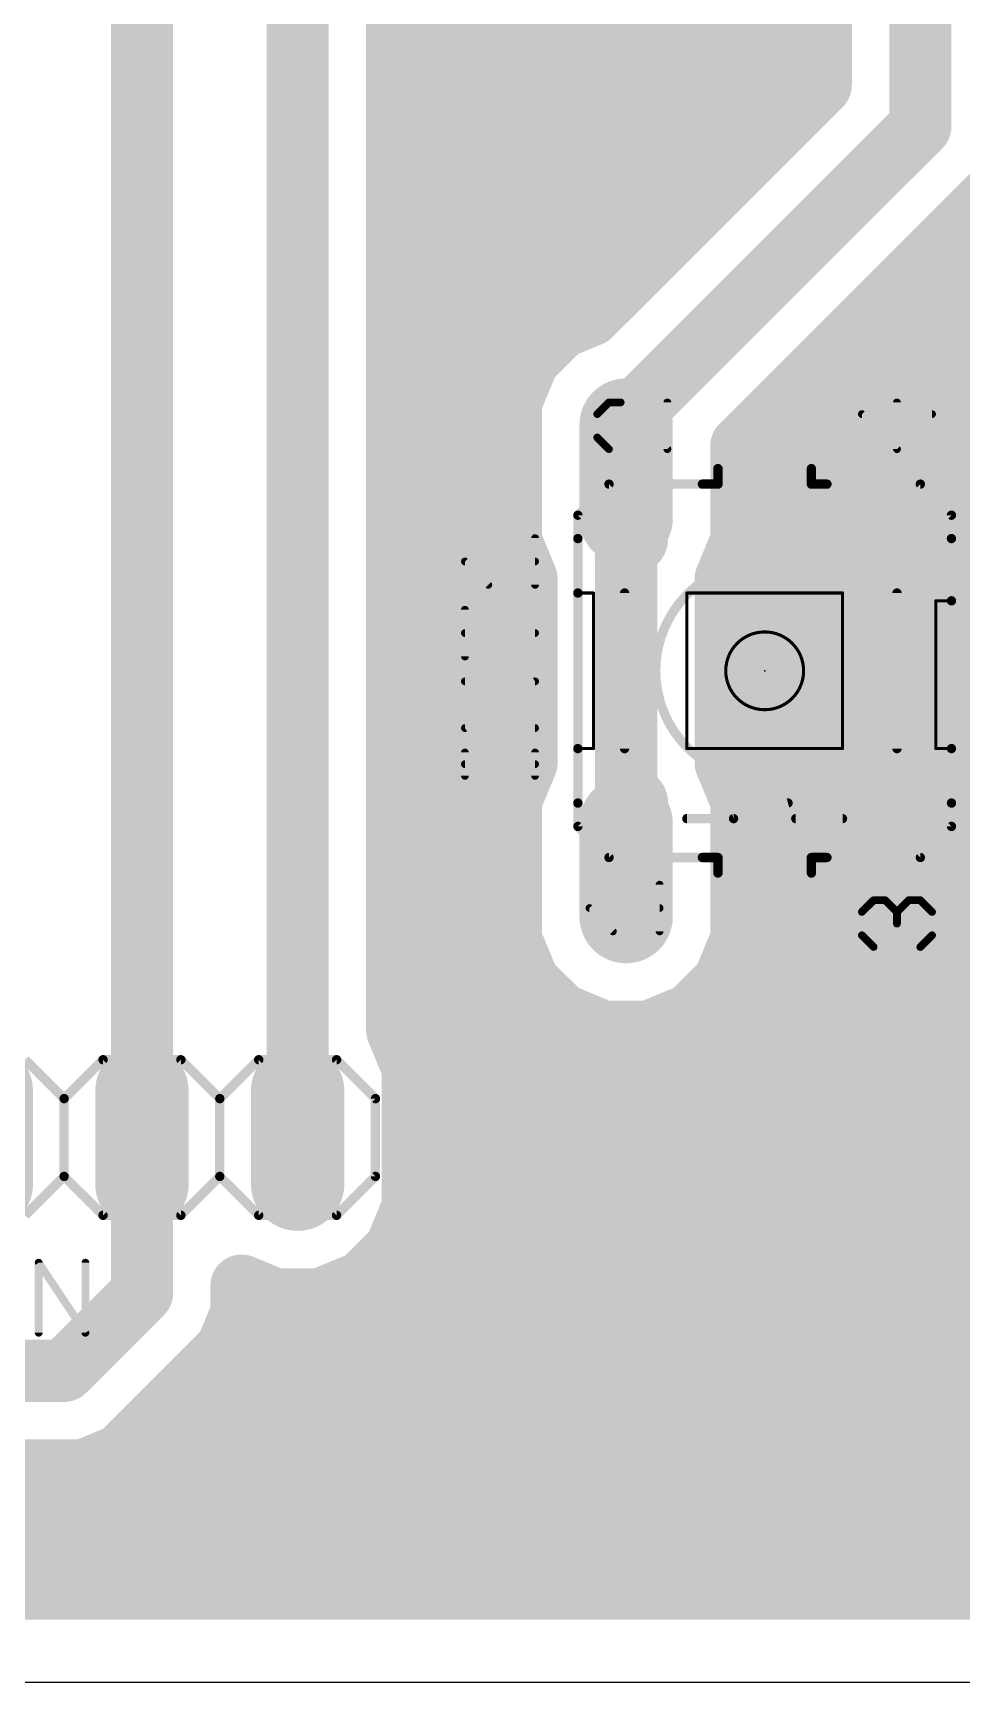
# Model space of a CAD drawing. Extents: x -9 to 115, y -5 to 71.
# Drawn here: x 84.58 to 99.74, y -5.08 to 21.84 of the extents above; entities that cross this region are included whole.
import ezdxf

# ---------------------------------------------------------------- set-up
doc = ezdxf.new("R2010")
doc.units = 0
for name, color, linetype in [('16', 132, 'CONTINUOUS'), ('17', 110, 'CONTINUOUS'), ('20', 31, 'CONTINUOUS'), ('21', 253, 'CONTINUOUS'), ('23', 53, 'CONTINUOUS'), ('25', 253, 'CONTINUOUS'), ('51', 253, 'CONTINUOUS')]:
    doc.layers.add(name, color=color, linetype=linetype)

# ---------------------------------------------------------------- blocks, each defined once
blk = doc.blocks.new('LONGP100')
at = {"const_width": 1}
blk.add_lwpolyline([(-0.5, 0), (0.5, 0)], dxfattribs=at)
at = {"const_width": 0.5}
for points in [[(-0.5, 0.25, 1), (-0.5, -0.25)], [(0.5, -0.25, 1), (0.5, 0.25)]]:
    blk.add_lwpolyline(points, format="xyb", dxfattribs=at)
blk = doc.blocks.new('RECT')
blk.add_solid([(-0.5, -0.5), (0.5, -0.5), (-0.5, 0.5), (0.5, 0.5)])

msp = doc.modelspace()

# ---------------------------------------------------------------- linework, layer by layer
at = {"layer": '16', "const_width": 1.016}
for points in [[(86.36, 30.48), (86.36, 3.81)], [(99.06, 30.313), (99.06, 20.32)], [(97.4344, 29.6396), (97.4344, 20.9933)], [(88.9, 24.13), (88.9, 3.81)], [(90.5256, 5.5591), (90.5256, 23.4566)], [(90.5256, 22.352), (97.4344, 22.352)], [(90.5256, 21.336), (97.4344, 21.336)], [(97.4344, 20.9933), (93.6778, 17.2368)], [(90.5256, 20.32), (96.7611, 20.32)], [(99.06, 20.32), (94.2594, 15.5194)], [(90.5256, 19.304), (95.7451, 19.304)], [(96.139, 15.1001), (100.4381, 19.3992)], [(90.5256, 18.288), (94.7291, 18.288)], [(99.3269, 18.288), (101.9681, 18.288)], [(90.5256, 17.272), (93.7131, 17.272)], [(98.3109, 17.272), (102.9841, 17.272)], [(93.1947, 17.0366), (92.666, 16.5079)], [(93.6778, 17.2368), (93.1947, 17.0366)], [(92.666, 16.5079), (92.3798, 15.8171)], [(90.5256, 16.256), (92.5616, 16.256)], [(97.2949, 16.256), (104.0001, 16.256)], [(92.3798, 15.8171), (92.3798, 13.5453)], [(94.2594, 15.5194), (94.2594, 14.6812)], [(90.5256, 15.24), (92.3798, 15.24)], [(96.2789, 15.24), (104.521, 15.24)], [(96.139, 13.5453), (96.139, 15.1001)], [(94.2594, 14.6812), (94.2594, 8.1788)], [(98.7806, 14.6812), (98.7806, 9.1694)], [(98.7806, 14.6812), (101.8794, 14.6812)], [(90.5256, 14.224), (92.3798, 14.224)], [(96.139, 14.224), (104.521, 14.224)], [(92.3798, 13.5453), (92.6338, 12.9321)], [(95.885, 12.9321), (96.139, 13.5453)], [(90.5256, 13.208), (92.5195, 13.208)], [(95.9993, 13.208), (104.6607, 13.208)], [(92.6338, 12.9321), (92.6338, 9.9279)], [(95.885, 9.9279), (95.885, 12.9321)], [(90.5256, 12.192), (92.6338, 12.192)], [(95.885, 12.192), (104.775, 12.192)], [(90.5256, 11.176), (92.6338, 11.176)], [(95.885, 11.176), (104.775, 11.176)], [(90.5256, 10.16), (92.6338, 10.16)], [(95.885, 10.16), (104.775, 10.16)], [(92.6338, 9.9279), (92.3798, 9.3147)], [(96.139, 9.3147), (95.885, 9.9279)], [(92.3798, 9.3147), (92.3798, 7.0429)], [(96.139, 7.0429), (96.139, 9.3147)], [(90.5256, 9.144), (92.3798, 9.144)], [(96.139, 9.144), (104.521, 9.144)], [(98.7806, 9.1694), (99.06, 8.89)], [(90.5256, 8.128), (92.3798, 8.128)], [(96.139, 8.128), (104.521, 8.128)], [(99.06, 8.1788), (98.7806, 8.1788)], [(101.8794, 8.1788), (98.7806, 8.1788)], [(99.06, 8.1788), (99.06, 7.874)], [(99.06, 7.874), (88.9, -2.286)], [(90.5256, 7.112), (92.3798, 7.112)], [(92.3798, 7.0429), (92.666, 6.3521)], [(95.8528, 6.3521), (96.139, 7.0429)], [(96.139, 7.112), (104.521, 7.112)], [(92.666, 6.3521), (93.1947, 5.8234)], [(95.3241, 5.8234), (95.8528, 6.3521)], [(90.5256, 6.096), (92.922, 6.096)], [(95.5968, 6.096), (105.0632, 6.096)], [(93.1947, 5.8234), (93.8855, 5.5372)], [(94.6333, 5.5372), (95.3241, 5.8234)], [(90.7796, 4.9459), (90.5256, 5.5591)], [(93.8855, 5.5372), (94.6333, 5.5372)], [(90.724, 5.08), (113.391, 5.08)], [(90.7796, 2.6741), (90.7796, 4.9459)], [(86.36, 3.81), (86.36, 1.27)], [(90.7796, 4.064), (113.391, 4.064)], [(90.7796, 3.048), (113.391, 3.048)], [(90.4934, 1.9833), (90.7796, 2.6741)], [(89.9647, 1.4546), (90.4934, 1.9833)], [(90.5136, 2.032), (113.391, 2.032)], [(87.9856, 0.9466), (87.9856, 1.3923)], [(87.9856, 1.3923), (88.5261, 1.1684)], [(89.2739, 1.1684), (89.9647, 1.4546)], [(86.36, 1.27), (85.09, 0)], [(88.5261, 1.1684), (89.2739, 1.1684)], [(87.7381, 0.3492), (87.9856, 0.9466)], [(87.9856, 1.016), (109.7713, 1.016)], [(86.4681, -0.9208), (87.7381, 0.3492)], [(85.09, 0), (82.55, 0)], [(87.3889, 0), (108.7907, 0)], [(86.0108, -1.3781), (86.4681, -0.9208)], [(86.3729, -1.016), (108.3499, -1.016)], [(85.4134, -1.6256), (86.0108, -1.3781)], [(82.2266, -1.6256), (85.4134, -1.6256)], [(10.509, -2.032), (108.236, -2.032)], [(88.9, -2.286), (17.526, -2.286)], [(10.327, -3.048), (108.418, -3.048)], [(108.644, -3.556), (10.101, -3.556)]]:
    msp.add_lwpolyline(points, dxfattribs=at)
at = {"layer": '16', "const_width": 0.508}
for points in [[(90.5256, 22.606, 1), (90.5256, 22.098)], [(97.4344, 22.098, 1), (97.4344, 22.606)], [(90.5256, 21.59, 1), (90.5256, 21.082)], [(97.4344, 21.082, 1), (97.4344, 21.59)], [(97.614, 20.8137, 1), (97.2548, 21.173)], [(97.1804, 20.9933, 1), (97.6884, 20.9933)], [(90.5256, 20.574, 1), (90.5256, 20.066)], [(96.7611, 20.066, 1), (96.7611, 20.574)], [(99.2396, 20.1404, 1), (98.8804, 20.4996)], [(98.806, 20.32, 1), (99.314, 20.32)], [(90.5256, 19.558, 1), (90.5256, 19.05)], [(95.7451, 19.05, 1), (95.7451, 19.558)], [(90.5256, 18.542, 1), (90.5256, 18.034)], [(94.7291, 18.034, 1), (94.7291, 18.542)], [(99.3269, 18.542, 1), (99.3269, 18.034)], [(90.5256, 17.526, 1), (90.5256, 17.018)], [(93.7131, 17.018, 1), (93.7131, 17.526)], [(98.3109, 17.526, 1), (98.3109, 17.018)], [(93.0975, 17.2713, 1), (93.2919, 16.802)], [(93.3743, 16.857, 1), (93.0151, 17.2162)], [(93.4982, 17.4164, 1), (93.8574, 17.0572)], [(93.775, 17.0021, 1), (93.5806, 17.4714)], [(92.9006, 16.4107, 1), (92.4313, 16.6051)], [(90.5256, 16.51, 1), (90.5256, 16.002)], [(92.4863, 16.6875, 1), (92.8456, 16.3283)], [(92.5616, 16.002, 1), (92.5616, 16.51)], [(97.2949, 16.51, 1), (97.2949, 16.002)], [(92.6338, 15.8171, 1), (92.1258, 15.8171)], [(92.1451, 15.9143, 1), (92.6145, 15.7199)], [(94.5134, 15.5194, 1), (94.0054, 15.5194)], [(94.0798, 15.699, 1), (94.439, 15.3398)], [(90.5256, 15.494, 1), (90.5256, 14.986)], [(92.3798, 14.986, 1), (92.3798, 15.494)], [(96.2789, 15.494, 1), (96.2789, 14.986)], [(96.393, 15.1001, 1), (95.885, 15.1001)], [(95.9594, 15.2797, 1), (96.3186, 14.9204)], [(94.5134, 14.6812, 1), (94.0054, 14.6812)], [(99.0346, 14.6812, 1), (98.5266, 14.6812)], [(98.7806, 14.9352, 1), (98.7806, 14.4272)], [(94.0054, 14.6812, 1), (94.5134, 14.6812)], [(90.5256, 14.478, 1), (90.5256, 13.97)], [(92.3798, 13.97, 1), (92.3798, 14.478)], [(96.139, 14.478, 1), (96.139, 13.97)], [(92.6145, 13.6425, 1), (92.1451, 13.4481)], [(96.3737, 13.4481, 1), (95.9043, 13.6425)], [(92.1258, 13.5453, 1), (92.6338, 13.5453)], [(95.885, 13.5453, 1), (96.393, 13.5453)], [(90.5256, 13.462, 1), (90.5256, 12.954)], [(92.5195, 12.954, 1), (92.5195, 13.462)], [(95.9993, 13.462, 1), (95.9993, 12.954)], [(92.8878, 12.9321, 1), (92.3798, 12.9321)], [(92.3991, 12.8349, 1), (92.8685, 13.0293)], [(96.139, 12.9321, 1), (95.631, 12.9321)], [(95.6503, 13.0293, 1), (96.1197, 12.8349)], [(90.5256, 12.446, 1), (90.5256, 11.938)], [(92.6338, 11.938, 1), (92.6338, 12.446)], [(95.885, 12.446, 1), (95.885, 11.938)], [(90.5256, 11.43, 1), (90.5256, 10.922)], [(92.6338, 10.922, 1), (92.6338, 11.43)], [(95.885, 11.43, 1), (95.885, 10.922)], [(90.5256, 10.414, 1), (90.5256, 9.906)], [(92.6338, 9.906, 1), (92.6338, 10.414)], [(95.885, 10.414, 1), (95.885, 9.906)], [(92.8685, 9.8307, 1), (92.3991, 10.0251)], [(96.1197, 10.0251, 1), (95.6503, 9.8307)], [(92.3798, 9.9279, 1), (92.8878, 9.9279)], [(95.631, 9.9279, 1), (96.139, 9.9279)], [(92.6338, 9.3147, 1), (92.1258, 9.3147)], [(96.393, 9.3147, 1), (95.885, 9.3147)], [(90.5256, 9.398, 1), (90.5256, 8.89)], [(92.1451, 9.4119, 1), (92.6145, 9.2175)], [(92.3798, 8.89, 1), (92.3798, 9.398)], [(96.139, 9.398, 1), (96.139, 8.89)], [(95.9043, 9.2175, 1), (96.3737, 9.4119)], [(98.9602, 9.349, 1), (98.601, 8.9898)], [(98.5266, 9.1694, 1), (99.0346, 9.1694)], [(98.8804, 8.7104, 1), (99.2396, 9.0696)], [(90.5256, 8.382, 1), (90.5256, 7.874)], [(92.3798, 7.874, 1), (92.3798, 8.382)], [(96.139, 8.382, 1), (96.139, 7.874)], [(98.7806, 8.4328, 1), (98.7806, 7.9248)], [(98.7806, 8.4328, 1), (98.7806, 7.9248)], [(99.314, 8.1788, 1), (98.806, 8.1788)], [(99.06, 7.9248, 1), (99.06, 8.4328)], [(94.0054, 8.1788, 1), (94.5134, 8.1788)], [(99.2396, 7.6944, 1), (98.8804, 8.0536)], [(98.806, 7.874, 1), (99.314, 7.874)], [(90.5256, 7.366, 1), (90.5256, 6.858)], [(92.6145, 7.1401, 1), (92.1451, 6.9457)], [(92.3798, 6.858, 1), (92.3798, 7.366)], [(96.139, 7.366, 1), (96.139, 6.858)], [(96.3737, 6.9457, 1), (95.9043, 7.1401)], [(92.1258, 7.0429, 1), (92.6338, 7.0429)], [(95.885, 7.0429, 1), (96.393, 7.0429)], [(92.8456, 6.5317, 1), (92.4863, 6.1725)], [(96.0324, 6.1725, 1), (95.6732, 6.5317)], [(90.5256, 6.35, 1), (90.5256, 5.842)], [(92.4313, 6.2549, 1), (92.9006, 6.4493)], [(92.922, 5.842, 1), (92.922, 6.35)], [(95.5968, 6.35, 1), (95.5968, 5.842)], [(95.6182, 6.4493, 1), (96.0875, 6.2549)], [(93.2919, 6.058, 1), (93.0975, 5.5887)], [(93.0151, 5.6437, 1), (93.3743, 6.003)], [(95.1445, 6.003, 1), (95.5037, 5.6437)], [(95.4213, 5.5887, 1), (95.2269, 6.058)], [(90.7603, 5.6563, 1), (90.2909, 5.4619)], [(93.8855, 5.7912, 1), (93.8855, 5.2832)], [(93.7883, 5.3025, 1), (93.9827, 5.7719)], [(94.5361, 5.7719, 1), (94.7305, 5.3025)], [(94.6333, 5.2832, 1), (94.6333, 5.7912)], [(90.2716, 5.5591, 1), (90.7796, 5.5591)], [(90.724, 5.334, 1), (90.724, 4.826)], [(91.0336, 4.9459, 1), (90.5256, 4.9459)], [(90.5449, 4.8487, 1), (91.0143, 5.0431)], [(86.614, 3.81, 1), (86.106, 3.81)], [(90.7796, 4.318, 1), (90.7796, 3.81)], [(86.106, 3.81, 1), (86.614, 3.81)], [(88.646, 3.81, 1), (89.154, 3.81)], [(90.7796, 3.302, 1), (90.7796, 2.794)], [(91.0143, 2.5769, 1), (90.5449, 2.7713)], [(90.5256, 2.6741, 1), (91.0336, 2.6741)], [(90.5136, 2.286, 1), (90.5136, 1.778)], [(90.673, 1.8037, 1), (90.3138, 2.1629)], [(90.2588, 2.0805, 1), (90.7281, 1.8861)], [(88.2396, 1.3923, 1), (87.7316, 1.3923)], [(88.0828, 1.627, 1), (87.8884, 1.1576)], [(89.7851, 1.6342, 1), (90.1443, 1.2749)], [(90.0619, 1.2199, 1), (89.8675, 1.6892)], [(86.5396, 1.0904, 1), (86.1804, 1.4496)], [(88.5261, 1.4224, 1), (88.5261, 0.9144)], [(88.4289, 0.9337, 1), (88.6233, 1.4031)], [(89.1767, 1.4031, 1), (89.3711, 0.9337)], [(89.2739, 0.9144, 1), (89.2739, 1.4224)], [(86.106, 1.27, 1), (86.614, 1.27)], [(87.9856, 1.27, 1), (87.9856, 0.762)], [(88.2203, 0.8494, 1), (87.7509, 1.0438)], [(87.7316, 0.9466, 1), (88.2396, 0.9466)], [(87.9177, 0.1696, 1), (87.5585, 0.5288)], [(87.5034, 0.4464, 1), (87.9728, 0.252)], [(84.9104, 0.1796, 1), (85.2696, -0.1796)], [(85.09, -0.254, 1), (85.09, 0.254)], [(87.3889, 0.254, 1), (87.3889, -0.254)], [(86.3729, -0.762, 1), (86.3729, -1.27)], [(86.2885, -0.7412, 1), (86.6477, -1.1004)], [(86.6477, -1.1004, 1), (86.2885, -0.7412)], [(85.8312, -1.1985, 1), (86.1904, -1.5577)], [(86.108, -1.6128, 1), (85.9136, -1.1434)], [(85.3161, -1.3909, 1), (85.5106, -1.8603)], [(85.4134, -1.8796, 1), (85.4134, -1.3716)], [(88.7204, -2.1064, 1), (89.0796, -2.4656)], [(88.9, -2.54, 1), (88.9, -2.032)]]:
    msp.add_lwpolyline(points, format="xyb", dxfattribs=at)
at = {"layer": '20'}
msp.add_line((3.81, -5.08), (114.915, -5.08), dxfattribs=at)
at = {"layer": '21'}
for points, const_width in [([(97.282, 14.732), (95.758, 14.732)], 0.1524), ([(95.758, 14.478), (95.758, 14.732)], 0.1524), ([(97.282, 14.732), (97.282, 14.478)], 0.1524), ([(95.758, 14.478), (95.504, 14.478)], 0.1524), ([(97.282, 14.478), (97.536, 14.478)], 0.1524), ([(93.472, 13.589), (93.472, 12.7)], 0.1524), ([(99.568, 12.573), (99.568, 13.589)], 0.1524), ([(93.472, 12.7), (93.472, 10.16)], 0.1524), ([(93.726, 12.7), (93.472, 12.7)], 0.0508), ([(93.726, 12.7), (93.726, 10.16)], 0.0508), ([(99.314, 12.573), (99.314, 10.16)], 0.0508), ([(99.314, 12.573), (99.568, 12.573)], 0.0508), ([(99.568, 10.16), (99.568, 12.573)], 0.1524), ([(93.472, 10.16), (93.472, 9.271)], 0.1524), ([(99.568, 9.271), (99.568, 10.16)], 0.1524), ([(93.472, 10.16), (93.726, 10.16)], 0.0508), ([(99.314, 10.16), (99.568, 10.16)], 0.0508), ([(95.758, 8.382), (95.504, 8.382)], 0.1524), ([(95.758, 8.128), (95.758, 8.382)], 0.1524), ([(97.282, 8.382), (97.282, 8.128)], 0.1524), ([(97.282, 8.382), (97.536, 8.382)], 0.1524), ([(95.758, 8.128), (97.282, 8.128)], 0.1524), ([(84.455, 5.08), (85.09, 4.445)], 0.1524), ([(85.09, 4.445), (85.725, 5.08)], 0.1524), ([(85.725, 5.08), (86.995, 5.08)], 0.1524), ([(86.995, 5.08), (87.63, 4.445)], 0.1524), ([(88.265, 5.08), (87.63, 4.445)], 0.1524), ([(88.265, 5.08), (89.535, 5.08)], 0.1524), ([(89.535, 5.08), (90.17, 4.445)], 0.1524), ([(85.09, 4.445), (85.09, 3.175)], 0.1524), ([(87.63, 4.445), (87.63, 3.175)], 0.1524), ([(90.17, 4.445), (90.17, 3.175)], 0.1524), ([(85.09, 3.175), (84.455, 2.54)], 0.1524), ([(85.725, 2.54), (85.09, 3.175)], 0.1524), ([(87.63, 3.175), (86.995, 2.54)], 0.1524), ([(87.63, 3.175), (88.265, 2.54)], 0.1524), ([(90.17, 3.175), (89.535, 2.54)], 0.1524), ([(86.995, 2.54), (85.725, 2.54)], 0.1524), ([(89.535, 2.54), (88.265, 2.54)], 0.1524)]:
    msp.add_lwpolyline(points, dxfattribs=dict(at, const_width=const_width))
for points, const_width in [([(95.758, 14.7701, 1), (95.758, 14.6939)], 0.0762), ([(95.7961, 14.732, 1), (95.7199, 14.732)], 0.0762), ([(97.3201, 14.732, 1), (97.2439, 14.732)], 0.0762), ([(97.282, 14.6939, 1), (97.282, 14.7701)], 0.0762), ([(95.504, 14.5161, 1), (95.504, 14.4399)], 0.0762), ([(95.758, 14.4399, 1), (95.758, 14.5161)], 0.0762), ([(97.282, 14.5161, 1), (97.282, 14.4399)], 0.0762), ([(97.536, 14.4399, 1), (97.536, 14.5161)], 0.0762), ([(95.7199, 14.478, 1), (95.7961, 14.478)], 0.0762), ([(97.2439, 14.478, 1), (97.3201, 14.478)], 0.0762), ([(93.5101, 13.589, 1), (93.4339, 13.589)], 0.0762), ([(99.6061, 13.589, 1), (99.5299, 13.589)], 0.0762), ([(96.52, 9.652, 1), (96.52, 13.208, 1), (96.52, 9.652)], 0.1524), ([(93.5101, 12.7, 1), (93.4339, 12.7)], 0.0762), ([(93.4339, 12.7, 1), (93.5101, 12.7)], 0.0762), ([(93.472, 12.7127, 1), (93.472, 12.6873)], 0.0254), ([(93.7387, 12.7, 1), (93.7133, 12.7)], 0.0254), ([(93.726, 12.6873, 1), (93.726, 12.7127)], 0.0254), ([(99.3267, 12.573, 1), (99.3013, 12.573)], 0.0254), ([(99.314, 12.5857, 1), (99.314, 12.5603)], 0.0254), ([(99.6061, 12.573, 1), (99.5299, 12.573)], 0.0762), ([(99.5299, 12.573, 1), (99.6061, 12.573)], 0.0762), ([(99.568, 12.5603, 1), (99.568, 12.5857)], 0.0254), ([(96.52, 11.176, 1), (96.52, 11.684, 1), (96.52, 11.176)], 0.1524), ([(93.5101, 10.16, 1), (93.4339, 10.16)], 0.0762), ([(99.6061, 10.16, 1), (99.5299, 10.16)], 0.0762), ([(93.4339, 10.16, 1), (93.5101, 10.16)], 0.0762), ([(93.472, 10.1727, 1), (93.472, 10.1473)], 0.0254), ([(93.7133, 10.16, 1), (93.7387, 10.16)], 0.0254), ([(93.726, 10.1473, 1), (93.726, 10.1727)], 0.0254), ([(99.314, 10.1727, 1), (99.314, 10.1473)], 0.0254), ([(99.3013, 10.16, 1), (99.3267, 10.16)], 0.0254), ([(99.5299, 10.16, 1), (99.6061, 10.16)], 0.0762), ([(99.568, 10.1473, 1), (99.568, 10.1727)], 0.0254), ([(93.4339, 9.271, 1), (93.5101, 9.271)], 0.0762), ([(99.5299, 9.271, 1), (99.6061, 9.271)], 0.0762), ([(95.504, 8.4201, 1), (95.504, 8.3439)], 0.0762), ([(95.7961, 8.382, 1), (95.7199, 8.382)], 0.0762), ([(95.758, 8.3439, 1), (95.758, 8.4201)], 0.0762), ([(97.3201, 8.382, 1), (97.2439, 8.382)], 0.0762), ([(97.282, 8.4201, 1), (97.282, 8.3439)], 0.0762), ([(97.536, 8.3439, 1), (97.536, 8.4201)], 0.0762), ([(95.758, 8.1661, 1), (95.758, 8.0899)], 0.0762), ([(95.7199, 8.128, 1), (95.7961, 8.128)], 0.0762), ([(97.2439, 8.128, 1), (97.3201, 8.128)], 0.0762), ([(97.282, 8.0899, 1), (97.282, 8.1661)], 0.0762), ([(85.725, 5.1181, 1), (85.725, 5.0419)], 0.0762), ([(85.7519, 5.0531, 1), (85.6981, 5.1069)], 0.0762), ([(87.0219, 5.1069, 1), (86.9681, 5.0531)], 0.0762), ([(86.995, 5.0419, 1), (86.995, 5.1181)], 0.0762), ([(88.265, 5.1181, 1), (88.265, 5.0419)], 0.0762), ([(88.2919, 5.0531, 1), (88.2381, 5.1069)], 0.0762), ([(89.5619, 5.1069, 1), (89.5081, 5.0531)], 0.0762), ([(89.535, 5.0419, 1), (89.535, 5.1181)], 0.0762), ([(85.1281, 4.445, 1), (85.0519, 4.445)], 0.0762), ([(85.0631, 4.4719, 1), (85.1169, 4.4181)], 0.0762), ([(85.0631, 4.4181, 1), (85.1169, 4.4719)], 0.0762), ([(87.6681, 4.445, 1), (87.5919, 4.445)], 0.0762), ([(87.6031, 4.4719, 1), (87.6569, 4.4181)], 0.0762), ([(87.6031, 4.4181, 1), (87.6569, 4.4719)], 0.0762), ([(90.2081, 4.445, 1), (90.1319, 4.445)], 0.0762), ([(90.1431, 4.4181, 1), (90.1969, 4.4719)], 0.0762), ([(85.1169, 3.2019, 1), (85.0631, 3.1481)], 0.0762), ([(85.1169, 3.1481, 1), (85.0631, 3.2019)], 0.0762), ([(87.6569, 3.2019, 1), (87.6031, 3.1481)], 0.0762), ([(87.6569, 3.1481, 1), (87.6031, 3.2019)], 0.0762), ([(90.1969, 3.1481, 1), (90.1431, 3.2019)], 0.0762), ([(85.0519, 3.175, 1), (85.1281, 3.175)], 0.0762), ([(87.5919, 3.175, 1), (87.6681, 3.175)], 0.0762), ([(90.1319, 3.175, 1), (90.2081, 3.175)], 0.0762), ([(85.725, 2.5781, 1), (85.725, 2.5019)], 0.0762), ([(85.6981, 2.5131, 1), (85.7519, 2.5669)], 0.0762), ([(86.9681, 2.5669, 1), (87.0219, 2.5131)], 0.0762), ([(86.995, 2.5019, 1), (86.995, 2.5781)], 0.0762), ([(88.265, 2.5781, 1), (88.265, 2.5019)], 0.0762), ([(88.2381, 2.5131, 1), (88.2919, 2.5669)], 0.0762), ([(89.5081, 2.5669, 1), (89.5619, 2.5131)], 0.0762), ([(89.535, 2.5019, 1), (89.535, 2.5781)], 0.0762)]:
    msp.add_lwpolyline(points, format="xyb", dxfattribs=dict(at, const_width=const_width))
at = {"layer": '23'}
msp.add_point((96.52, 11.43), dxfattribs=at)
at = {"layer": '25', "const_width": 0.0635}
for points in [[(92.8053, 13.5965, 1), (92.7417, 13.5965)], [(91.6295, 13.247, 1), (91.6295, 13.1835)], [(91.652, 13.2377, 1), (91.6071, 13.1928)], [(92.7735, 13.1835, 1), (92.7735, 13.247)], [(91.9884, 12.8114, 1), (92.0333, 12.8563)], [(92.7417, 12.8339, 1), (92.8053, 12.8339)], [(91.6613, 12.4271, 1), (91.5978, 12.4271)], [(91.6295, 12.0776, 1), (91.6295, 12.0141)], [(92.7735, 12.0141, 1), (92.7735, 12.0776)], [(91.5978, 11.6645, 1), (91.6613, 11.6645)], [(91.6295, 11.2895, 1), (91.6295, 11.226)], [(92.7911, 11.2313, 1), (92.7559, 11.2842)], [(92.7735, 11.226, 1), (92.7735, 11.2895)], [(91.6295, 10.5268, 1), (91.6295, 10.4633)], [(91.6119, 10.5215, 1), (91.6471, 10.4687)], [(92.7735, 10.4633, 1), (92.7735, 10.5268)], [(91.6295, 9.9379, 1), (91.6295, 9.8744)], [(91.6613, 10.0968, 1), (91.5978, 10.0968)], [(92.8053, 10.0968, 1), (92.7417, 10.0968)], [(92.7735, 9.8744, 1), (92.7735, 9.9379)], [(91.5978, 9.7155, 1), (91.6613, 9.7155)], [(92.7417, 9.7155, 1), (92.8053, 9.7155)], [(84.7066, 1.7663, 1), (84.6431, 1.7663)], [(84.7013, 1.7839, 1), (84.6485, 1.7487)], [(85.4693, 1.7663, 1), (85.4058, 1.7663)], [(84.6431, 0.6223, 1), (84.7066, 0.6223)], [(85.4058, 0.6223, 1), (85.4693, 0.6223)], [(85.4111, 0.6047, 1), (85.464, 0.6399)]]:
    msp.add_lwpolyline(points, format="xyb", dxfattribs=at)
at = {"layer": '25', "const_width": 0.127}
for points in [[(92.7735, 12.8339), (92.7735, 13.5965)], [(92.0109, 12.8339), (91.6295, 13.2152)], [(91.6295, 13.2152), (92.7735, 13.2152)], [(91.6295, 11.6645), (91.6295, 12.4271)], [(92.7735, 12.0458), (91.6295, 12.0458)], [(91.6295, 10.4951), (92.7735, 11.2577)], [(92.7735, 11.2577), (91.6295, 11.2577)], [(92.7735, 10.4951), (91.6295, 10.4951)], [(91.6295, 9.7155), (91.6295, 10.0968)], [(92.7735, 9.9062), (91.6295, 9.9062)], [(92.7735, 9.7155), (92.7735, 10.0968)], [(84.6749, 0.6223), (84.6749, 1.7663)], [(84.6749, 1.7663), (85.4375, 0.6223)], [(85.4375, 0.6223), (85.4375, 1.7663)]]:
    msp.add_lwpolyline(points, dxfattribs=at)
at = {"layer": '51'}
for points, const_width in [([(93.9792, 15.8122), (93.7885, 15.6215)], 0.127), ([(93.7885, 15.6215), (93.7885, 15.2402)], 0.127), ([(94.1699, 15.8122), (93.9792, 15.8122)], 0.127), ([(94.9325, 15.0495), (94.1699, 15.8122)], 0.127), ([(94.9325, 15.8122), (94.9325, 15.0495)], 0.127), ([(99.2505, 15.6215), (98.1065, 15.6215)], 0.127), ([(98.1065, 15.6215), (98.6785, 15.0495)], 0.127), ([(98.6785, 15.0495), (98.6785, 15.8122)], 0.127), ([(93.7885, 15.2402), (93.9792, 15.0495)], 0.127), ([(93.98, 14.478), (93.472, 13.97)], 0.1524), ([(95.504, 14.478), (93.98, 14.478)], 0.1524), ([(99.06, 14.478), (97.536, 14.478)], 0.1524), ([(99.568, 13.97), (99.06, 14.478)], 0.1524), ([(93.472, 13.97), (93.472, 13.589)], 0.1524), ([(99.568, 13.97), (99.568, 13.589)], 0.1524), ([(94.234, 12.7), (94.234, 10.16)], 0.1524), ([(97.79, 12.7), (95.25, 12.7)], 0.0508), ([(95.25, 10.16), (95.25, 12.7)], 0.0508), ([(97.79, 12.7), (97.79, 10.16)], 0.0508), ([(98.679, 10.16), (98.679, 12.7)], 0.1524), ([(95.25, 10.16), (97.79, 10.16)], 0.0508), ([(93.472, 8.89), (93.472, 9.271)], 0.1524), ([(96.012, 9.017), (96.901, 9.271)], 0.1524), ([(99.568, 8.89), (99.568, 9.271)], 0.1524), ([(93.472, 8.89), (93.98, 8.382)], 0.1524), ([(95.25, 9.017), (96.012, 9.017)], 0.1524), ([(97.028, 9.017), (97.79, 9.017)], 0.1524), ([(99.568, 8.89), (99.06, 8.382)], 0.1524), ([(93.98, 8.382), (95.504, 8.382)], 0.1524), ([(99.06, 8.382), (97.536, 8.382)], 0.1524), ([(94.8055, 7.1755), (94.8055, 7.9382)], 0.127), ([(94.0429, 7.1755), (93.6615, 7.5568)], 0.127), ([(93.6615, 7.5568), (94.8055, 7.5568)], 0.127), ([(98.1065, 7.4935), (98.2972, 7.6842)], 0.127), ([(98.1065, 7.1122), (98.1065, 7.4935)], 0.127), ([(98.2972, 7.6842), (98.4879, 7.6842)], 0.127), ([(98.4879, 7.6842), (98.6785, 7.4935)], 0.127), ([(98.6785, 7.4935), (98.8692, 7.6842)], 0.127), ([(98.6785, 7.4935), (98.6785, 7.3028)], 0.127), ([(98.8692, 7.6842), (99.0598, 7.6842)], 0.127), ([(99.0598, 7.6842), (99.2505, 7.4935)], 0.127), ([(99.2505, 7.4935), (99.2505, 7.1122)], 0.127), ([(98.2972, 6.9215), (98.1065, 7.1122)], 0.127), ([(99.2505, 7.1122), (99.0598, 6.9215)], 0.127)]:
    msp.add_lwpolyline(points, dxfattribs=dict(at, const_width=const_width))
for points, const_width in [([(93.8203, 15.6215, 1), (93.7568, 15.6215)], 0.0635), ([(93.7661, 15.6439, 1), (93.811, 15.599)], 0.0635), ([(93.9792, 15.8439, 1), (93.9792, 15.7804)], 0.0635), ([(94.0016, 15.7897, 1), (93.9567, 15.8346)], 0.0635), ([(94.1923, 15.8346, 1), (94.1474, 15.7897)], 0.0635), ([(94.1699, 15.7804, 1), (94.1699, 15.8439)], 0.0635), ([(94.9643, 15.8122, 1), (94.9008, 15.8122)], 0.0635), ([(98.1065, 15.6532, 1), (98.1065, 15.5897)], 0.0635), ([(98.129, 15.6439, 1), (98.0841, 15.599)], 0.0635), ([(98.7103, 15.8122, 1), (98.6468, 15.8122)], 0.0635), ([(99.2505, 15.5897, 1), (99.2505, 15.6532)], 0.0635), ([(93.7568, 15.2402, 1), (93.8203, 15.2402)], 0.0635), ([(93.811, 15.2626, 1), (93.7661, 15.2177)], 0.0635), ([(93.9567, 15.027, 1), (94.0016, 15.072)], 0.0635), ([(94.9008, 15.0495, 1), (94.9643, 15.0495)], 0.0635), ([(94.91, 15.027, 1), (94.955, 15.072)], 0.0635), ([(98.6468, 15.0495, 1), (98.7103, 15.0495)], 0.0635), ([(98.6561, 15.027, 1), (98.701, 15.072)], 0.0635), ([(93.98, 14.5161, 1), (93.98, 14.4399)], 0.0762), ([(94.0069, 14.4511, 1), (93.9531, 14.5049)], 0.0762), ([(95.504, 14.4399, 1), (95.504, 14.5161)], 0.0762), ([(97.536, 14.5161, 1), (97.536, 14.4399)], 0.0762), ([(99.0869, 14.5049, 1), (99.0331, 14.4511)], 0.0762), ([(99.06, 14.4399, 1), (99.06, 14.5161)], 0.0762), ([(93.5101, 13.97, 1), (93.4339, 13.97)], 0.0762), ([(93.4451, 13.9969, 1), (93.4989, 13.9431)], 0.0762), ([(94.361, 13.081, 1), (94.361, 14.097, 1), (94.361, 13.081)], 0.1524), ([(98.552, 13.081, 1), (98.552, 14.097, 1), (98.552, 13.081)], 0.1524), ([(99.6061, 13.97, 1), (99.5299, 13.97)], 0.0762), ([(99.5411, 13.9431, 1), (99.5949, 13.9969)], 0.0762), ([(93.4339, 13.589, 1), (93.5101, 13.589)], 0.0762), ([(99.5299, 13.589, 1), (99.6061, 13.589)], 0.0762), ([(94.2721, 12.7, 1), (94.1959, 12.7)], 0.0762), ([(95.25, 12.7127, 1), (95.25, 12.6873)], 0.0254), ([(95.2627, 12.7, 1), (95.2373, 12.7)], 0.0254), ([(97.8027, 12.7, 1), (97.7773, 12.7)], 0.0254), ([(97.79, 12.6873, 1), (97.79, 12.7127)], 0.0254), ([(98.7171, 12.7, 1), (98.6409, 12.7)], 0.0762), ([(96.52, 10.795, 1), (96.52, 12.065, 1), (96.52, 10.795)], 0.0508), ([(94.1959, 10.16, 1), (94.2721, 10.16)], 0.0762), ([(95.25, 10.1727, 1), (95.25, 10.1473)], 0.0254), ([(95.2373, 10.16, 1), (95.2627, 10.16)], 0.0254), ([(97.7773, 10.16, 1), (97.8027, 10.16)], 0.0254), ([(97.79, 10.1473, 1), (97.79, 10.1727)], 0.0254), ([(98.6409, 10.16, 1), (98.7171, 10.16)], 0.0762), ([(94.361, 8.763, 1), (94.361, 9.779, 1), (94.361, 8.763)], 0.1524), ([(98.679, 8.763, 1), (98.679, 9.779, 1), (98.679, 8.763)], 0.1524), ([(93.5101, 9.271, 1), (93.4339, 9.271)], 0.0762), ([(96.9115, 9.2344, 1), (96.8905, 9.3076)], 0.0762), ([(99.6061, 9.271, 1), (99.5299, 9.271)], 0.0762), ([(93.4339, 8.89, 1), (93.5101, 8.89)], 0.0762), ([(93.4989, 8.9169, 1), (93.4451, 8.8631)], 0.0762), ([(95.25, 9.0551, 1), (95.25, 8.9789)], 0.0762), ([(96.0015, 9.0536, 1), (96.0225, 8.9804)], 0.0762), ([(96.012, 8.9789, 1), (96.012, 9.0551)], 0.0762), ([(97.028, 9.0551, 1), (97.028, 8.9789)], 0.0762), ([(97.79, 8.9789, 1), (97.79, 9.0551)], 0.0762), ([(99.5299, 8.89, 1), (99.6061, 8.89)], 0.0762), ([(99.5949, 8.8631, 1), (99.5411, 8.9169)], 0.0762), ([(93.98, 8.4201, 1), (93.98, 8.3439)], 0.0762), ([(93.9531, 8.3551, 1), (94.0069, 8.4089)], 0.0762), ([(95.504, 8.3439, 1), (95.504, 8.4201)], 0.0762), ([(97.536, 8.4201, 1), (97.536, 8.3439)], 0.0762), ([(99.0331, 8.4089, 1), (99.0869, 8.3551)], 0.0762), ([(99.06, 8.3439, 1), (99.06, 8.4201)], 0.0762), ([(94.8373, 7.9382, 1), (94.7738, 7.9382)], 0.0635), ([(93.6615, 7.5886, 1), (93.6615, 7.5251)], 0.0635), ([(93.684, 7.5793, 1), (93.6391, 7.5344)], 0.0635), ([(94.8055, 7.5251, 1), (94.8055, 7.5886)], 0.0635), ([(98.1383, 7.4935, 1), (98.0748, 7.4935)], 0.0635), ([(98.0841, 7.5159, 1), (98.129, 7.471)], 0.0635), ([(98.2972, 7.7159, 1), (98.2972, 7.6524)], 0.0635), ([(98.3196, 7.6617, 1), (98.2747, 7.7066)], 0.0635), ([(98.5103, 7.7066, 1), (98.4654, 7.6617)], 0.0635), ([(98.4879, 7.6524, 1), (98.4879, 7.7159)], 0.0635), ([(98.7103, 7.4935, 1), (98.6468, 7.4935)], 0.0635), ([(98.6561, 7.5159, 1), (98.701, 7.471)], 0.0635), ([(98.6561, 7.471, 1), (98.701, 7.5159)], 0.0635), ([(98.8692, 7.7159, 1), (98.8692, 7.6524)], 0.0635), ([(98.8916, 7.6617, 1), (98.8467, 7.7066)], 0.0635), ([(99.0823, 7.7066, 1), (99.0374, 7.6617)], 0.0635), ([(99.0598, 7.6524, 1), (99.0598, 7.7159)], 0.0635), ([(99.2823, 7.4935, 1), (99.2188, 7.4935)], 0.0635), ([(99.228, 7.471, 1), (99.273, 7.5159)], 0.0635), ([(98.6468, 7.3028, 1), (98.7103, 7.3028)], 0.0635), ([(94.0204, 7.153, 1), (94.0653, 7.198)], 0.0635), ([(94.7738, 7.1755, 1), (94.8373, 7.1755)], 0.0635), ([(98.0748, 7.1122, 1), (98.1383, 7.1122)], 0.0635), ([(98.129, 7.1346, 1), (98.0841, 7.0897)], 0.0635), ([(99.2188, 7.1122, 1), (99.2823, 7.1122)], 0.0635), ([(99.273, 7.0897, 1), (99.228, 7.1346)], 0.0635), ([(98.2747, 6.899, 1), (98.3196, 6.944)], 0.0635), ([(99.0374, 6.944, 1), (99.0823, 6.899)], 0.0635)]:
    msp.add_lwpolyline(points, format="xyb", dxfattribs=dict(at, const_width=const_width))

# ---------------------------------------------------------------- block references
at = {"layer": '17', "xscale": 1.524, "yscale": 1.524, "rotation": 90}
for p in [(94.2594, 14.6812), (94.2594, 14.6812), (98.7806, 14.6812), (98.7806, 14.6812), (94.2594, 8.1788), (94.2594, 8.1788), (98.7806, 8.1788), (98.7806, 8.1788), (83.82, 3.81), (83.82, 3.81), (86.36, 3.81), (86.36, 3.81), (88.9, 3.81), (88.9, 3.81)]:
    msp.add_blockref('LONGP100', p, dxfattribs=at)
at = {"layer": '51', "xscale": 0.508, "yscale": 0.508}
for p in [(86.36, 3.81), (88.9, 3.81)]:
    msp.add_blockref('RECT', p, dxfattribs=at)

doc.saveas('drawing.dxf')
